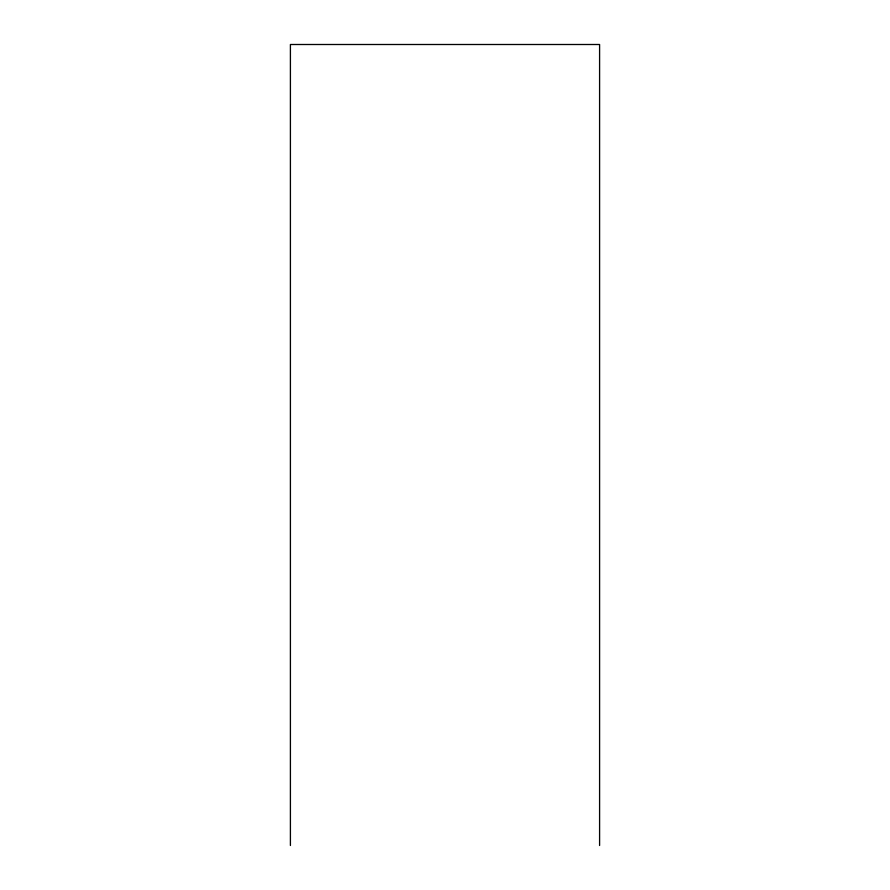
<?xml version="1.0" encoding="UTF-8"?>
<svg xmlns="http://www.w3.org/2000/svg" width="890" height="890" viewBox="0 0 890 890"><rect width="100%" height="100%" fill="white"/><g stroke="black" fill="none" stroke-linecap="round" stroke-linejoin="round"><path stroke-width="1.33" d="M599.593 845.5L599.593 44.5L290.407 44.5L290.407 845.5"/></g></svg>
